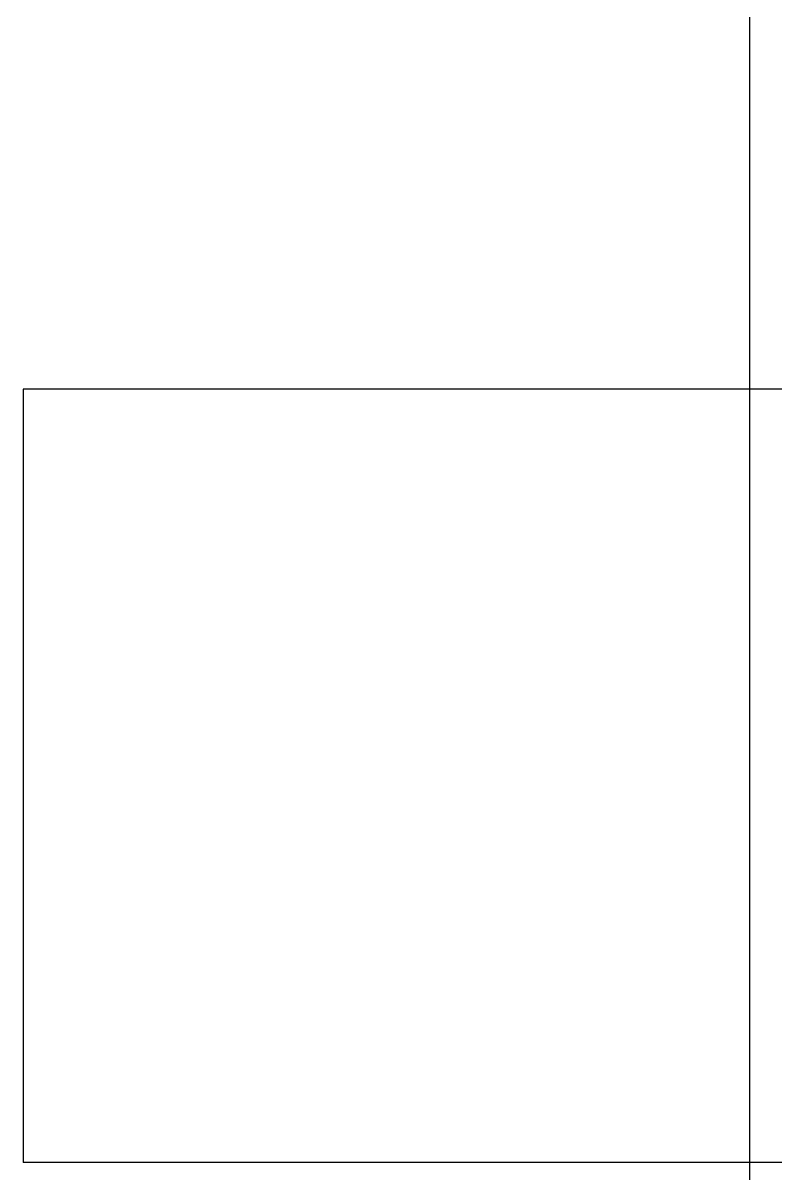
# Model space of a CAD drawing. Header units: millimetres. Extents: x 150937 to 394412, y 327166 to 584759.
# Drawn here: x 230109.3 to 230148.3, y 402549.5 to 402609 of the extents above; entities that cross this region are included whole.
import ezdxf

# ---------------------------------------------------------------- set-up
doc = ezdxf.new("R2010")
doc.units = ezdxf.units.MM

# ---------------------------------------------------------------- blocks, each defined once
blk = doc.blocks.new('Shaft_Bearing_C!')
for p, q in [((0, -140), (0, 0)), ((-45, -50), (37.6, -50)), ((0, -50), (37.6, -50)), ((37.6, -50), (37.6, -90)), ((-45, -90), (37.6, -90)), ((0, -90), (37.6, -90))]:
    blk.add_line(p, q)

msp = doc.modelspace()

# ---------------------------------------------------------------- block references
at = {"xscale": -1}
msp.add_blockref('Shaft_Bearing_C!', (230146.894, 402640.103), dxfattribs=at)

doc.saveas('drawing.dxf')
